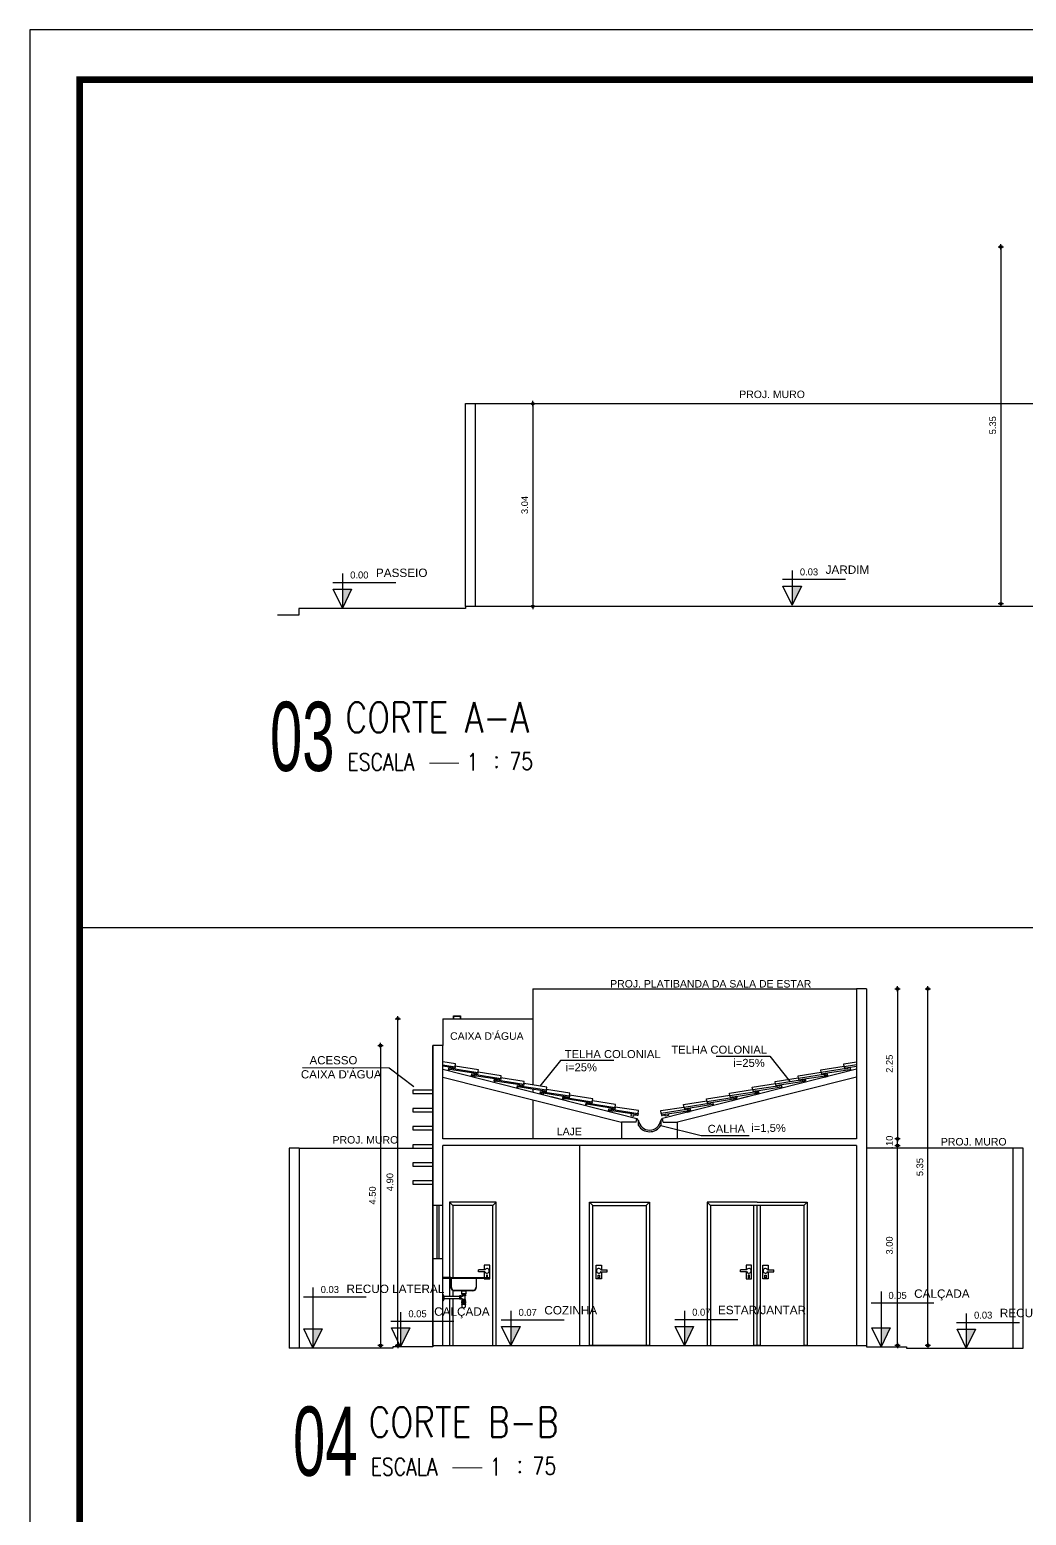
# Model space of a CAD drawing. Header units: millimetres. Extents: x 2426 to 2585, y 1215 to 1309.
# Drawn here: x 2428.02 to 2442.95, y 1237.17 to 1259.44 of the extents above; entities that cross this region are included whole.
import ezdxf
from ezdxf.enums import TextEntityAlignment as Align

# ---------------------------------------------------------------- set-up
doc = ezdxf.new("R2010")
doc.units = ezdxf.units.MM
doc.linetypes.add('HIDDEN', pattern=[0.375, 0.25, -0.125])
doc.linetypes.add('HIDDEN2', pattern=[0.1875, 0.125, -0.0625])
for name, color, linetype in [('A-PEN-B', 5, 'Continuous'), ('A-PEN-M', 6, 'Continuous'), ('BANHO_COZINHA', 7, 'Continuous'), ('GR_PENA_MEDIA', 7, 'Continuous'), ('parede', 2, 'Continuous'), ('PISO', 8, 'Continuous'), ('PORTA2', 7, 'Continuous'), ('PORTAS', 3, 'Continuous'), ('proj', 8, 'HIDDEN'), ('projeção 02', 7, 'HIDDEN2'), ('telhas', 6, 'Continuous'), ('texto pequeno', 3, 'Continuous'), ('TEXTO0', 7, 'Continuous'), ('TEXTO2', 3, 'Continuous'), ('TXT_0', 7, 'Continuous')]:
    doc.layers.add(name, color=color, linetype=linetype)
for name, color, linetype, lineweight in [('E-TXT-G', 3, 'Continuous', 30), ('E-TXT-W', 7, 'Continuous', 15), ('E-TXT-Y', 2, 'Continuous', 40)]:
    doc.layers.add(name, color=color, linetype=linetype, lineweight=lineweight)
doc.styles.add('CARIMBO_DADOS', font='arial.ttf', dxfattribs={"height": 0.1})
doc.styles.add('REG140', font='romans.shx', dxfattribs={"width": 0.8, "height": 0.35})
doc.styles.add('REG80', font='romans.shx', dxfattribs={"width": 0.8, "height": 0.1})
doc.styles.add('SANSSERIF', font='sas_____.pfb', dxfattribs={"height": 1})
doc.styles.add('SANSSERIF2', font='sanssb__.ttf', dxfattribs={"width": 0.8})
doc.dimstyles.new('COTAS_EXTERNAS', dxfattribs={"dimtxt": 0.1, "dimasz": 0.01, "dimexe": 0, "dimexo": 0, "dimgap": 0.07, "dimtad": 1, "dimzin": 5, "dimdsep": 46, "dimtxsty": 'CARIMBO_DADOS', "dimblk1": 'CIRCULOS', "dimblk2": 'CIRCULOS', "dimsah": 1, "dimcen": 0, "dimse1": 1, "dimse2": 1, "dimclrd": 8, "dimclre": 8, "dimclrt": 230, "dimadec": 0, "dimazin": 0, "dimtfac": 100, "dimtix": 1, "dimtmove": 2, "dimatfit": 3, "dimldrblk": 'CIRCULOS', "dimfxl": 0, "dimtolj": 1, "dimtzin": 5, "dimarcsym": 0})

# ---------------------------------------------------------------- blocks, each defined once
blk = doc.blocks.new('IND_DES')
at = {"layer": 'E-TXT-W'}
blk.add_line((0.0269, -0.2428), (0.1984, -0.2428), dxfattribs=at)
at = {"layer": 'E-TXT-G', "style": 'REG80', "width": 0.8}
for s, p in [('ESCALA', (-0.4463, -0.2864)), ('1', (0.2426, -0.2864)), (':', (0.3988, -0.2706))]:
    blk.add_text(s, height=0.1, dxfattribs=at).set_placement(p)
blk.add_attdef('ESCALA', (0.4897, -0.2812), '', height=0.1, dxfattribs=at)
at = {"layer": 'E-TXT-W', "style": 'SANSSERIF2', "width": 0.6}
blk.add_attdef('00', text='', height=0.4, dxfattribs=at).set_placement((-0.7083, -0.2881), align=Align.CENTER)
at = {"layer": 'E-TXT-Y', "style": 'REG140', "width": 0.8}
for tag, p in [('PROJETO', (-0.4563, 0.1829)), ('DESENHO', (-0.4582, -0.0658))]:
    blk.add_attdef(tag, p, '', height=0.175, dxfattribs=at)
blk = doc.blocks.new('CIRCULOS')
at = {"layer": 'A-PEN-M'}
for p, q in [((-4, 0), (4, 0)), ((0, 4), (0, -4))]:
    blk.add_line(p, q, dxfattribs=at)
for radius in [2, 1]:
    blk.add_circle((0, 0), radius, dxfattribs=at)
blk = doc.blocks.new('*D231')
at = {"layer": 'A-PEN-B', "color": 8, "lineweight": -2, "ltscale": 0.25, "transparency": 16777216}
blk.add_line((2441.021, 1239.721), (2441.021, 1242.701), dxfattribs=at)
at = {"layer": 'Defpoints', "color": 0, "ltscale": 0.25, "transparency": 16777216}
for p in [(2440.406, 1242.711), (2441.021, 1242.711), (2440.556, 1239.711)]:
    blk.add_point(p, dxfattribs=at)
at = {"layer": 'A-PEN-B', "color": 8, "lineweight": -2, "ltscale": 0.25, "transparency": 16777216, "xscale": 0.01, "yscale": 0.01, "zscale": 0.01}
for p, rotation in [((2441.021, 1242.711), 90), ((2441.021, 1239.711), 270)]:
    blk.add_blockref('CIRCULOS', p, dxfattribs=dict(at, rotation=rotation))
at = {"layer": 'A-PEN-B', "color": 230, "ltscale": 0.25, "transparency": 16777216, "insert": (2440.9, 1241.211), "char_height": 0.1, "attachment_point": 5, "rotation": 90, "style": 'CARIMBO_DADOS'}
blk.add_mtext('\\A1;3.00', dxfattribs=at)
blk = doc.blocks.new('*D232')
at = {"layer": 'A-PEN-B', "color": 8, "lineweight": -2, "ltscale": 0.25, "transparency": 16777216}
for p, q in [((2441.021, 1242.821), (2441.021, 1242.831)), ((2441.021, 1242.711), (2441.021, 1242.811)), ((2441.021, 1242.701), (2441.021, 1242.691))]:
    blk.add_line(p, q, dxfattribs=at)
at = {"layer": 'Defpoints', "color": 0, "ltscale": 0.25, "transparency": 16777216}
for p in [(2440.406, 1242.811), (2441.021, 1242.811), (2440.406, 1242.711)]:
    blk.add_point(p, dxfattribs=at)
at = {"layer": 'A-PEN-B', "color": 8, "lineweight": -2, "ltscale": 0.25, "transparency": 16777216, "xscale": 0.01, "yscale": 0.01, "zscale": 0.01}
for p, rotation in [((2441.021, 1242.811), 270), ((2441.021, 1242.711), 90)]:
    blk.add_blockref('CIRCULOS', p, dxfattribs=dict(at, rotation=rotation))
at = {"layer": 'A-PEN-B', "color": 230, "ltscale": 0.25, "transparency": 16777216, "insert": (2440.9, 1242.761), "char_height": 0.1, "attachment_point": 5, "rotation": 90, "style": 'CARIMBO_DADOS'}
blk.add_mtext('\\A1;.10', dxfattribs=at)
blk = doc.blocks.new('*D265')
at = {"layer": 'A-PEN-B', "color": 8, "lineweight": -2, "ltscale": 0.25, "transparency": 16777216}
blk.add_line((2435.555, 1253.824), (2435.555, 1250.804), dxfattribs=at)
at = {"layer": 'Defpoints', "color": 0, "ltscale": 0.25, "transparency": 16777216}
for p in [(2434.697, 1253.834), (2434.697, 1250.794), (2435.555, 1250.794)]:
    blk.add_point(p, dxfattribs=at)
at = {"layer": 'A-PEN-B', "color": 8, "lineweight": -2, "ltscale": 0.25, "transparency": 16777216, "xscale": 0.01, "yscale": 0.01, "zscale": 0.01}
for p, rotation in [((2435.555, 1253.834), 90), ((2435.555, 1250.794), 270)]:
    blk.add_blockref('CIRCULOS', p, dxfattribs=dict(at, rotation=rotation))
at = {"layer": 'A-PEN-B', "color": 230, "ltscale": 0.25, "transparency": 16777216, "insert": (2435.434, 1252.314), "char_height": 0.1, "attachment_point": 5, "rotation": 90, "style": 'CARIMBO_DADOS'}
blk.add_mtext('\\A1;3.04', dxfattribs=at)
blk = doc.blocks.new('*D177')
at = {"layer": 'A-PEN-B', "color": 8, "lineweight": -2, "ltscale": 0.25, "transparency": 16777216}
blk.add_line((2442.569, 1256.174), (2442.569, 1250.844), dxfattribs=at)
at = {"layer": 'Defpoints', "color": 0, "ltscale": 0.25, "transparency": 16777216}
for p in [(2447.417, 1256.184), (2442.569, 1250.834), (2444.047, 1250.834)]:
    blk.add_point(p, dxfattribs=at)
at = {"layer": 'A-PEN-B', "color": 8, "lineweight": -2, "ltscale": 0.25, "transparency": 16777216, "xscale": 0.01, "yscale": 0.01, "zscale": 0.01}
for p, rotation in [((2442.569, 1256.184), 90), ((2442.569, 1250.834), 270)]:
    blk.add_blockref('CIRCULOS', p, dxfattribs=dict(at, rotation=rotation))
at = {"layer": 'A-PEN-B', "color": 230, "ltscale": 0.25, "transparency": 16777216, "insert": (2442.448, 1253.509), "char_height": 0.1, "attachment_point": 5, "rotation": 90, "style": 'CARIMBO_DADOS'}
blk.add_mtext('\\A1;5.35', dxfattribs=at)
blk = doc.blocks.new('*D178')
at = {"layer": 'A-PEN-B', "color": 8, "lineweight": -2, "ltscale": 0.25, "transparency": 16777216}
blk.add_line((2443.337, 1242.661), (2443.337, 1239.681), dxfattribs=at)
at = {"layer": 'Defpoints', "color": 0, "ltscale": 0.25, "transparency": 16777216}
for p in [(2442.906, 1242.671), (2442.906, 1239.671), (2443.337, 1239.671)]:
    blk.add_point(p, dxfattribs=at)
at = {"layer": 'A-PEN-B', "color": 8, "lineweight": -2, "ltscale": 0.25, "transparency": 16777216, "xscale": 0.01, "yscale": 0.01, "zscale": 0.01}
for p, rotation in [((2443.337, 1242.671), 90), ((2443.337, 1239.671), 270)]:
    blk.add_blockref('CIRCULOS', p, dxfattribs=dict(at, rotation=rotation))
at = {"layer": 'A-PEN-B', "color": 230, "ltscale": 0.25, "transparency": 16777216, "insert": (2443.216, 1241.171), "char_height": 0.1, "attachment_point": 5, "rotation": 90, "style": 'CARIMBO_DADOS'}
blk.add_mtext('\\A1;3.00', dxfattribs=at)
blk = doc.blocks.new('*D267')
at = {"layer": 'A-PEN-B', "color": 8, "lineweight": -2, "ltscale": 0.25, "transparency": 16777216}
blk.add_line((2441.021, 1245.05), (2441.021, 1242.821), dxfattribs=at)
at = {"layer": 'Defpoints', "color": 0, "ltscale": 0.25, "transparency": 16777216}
for p in [(2440.556, 1245.06), (2440.406, 1242.811), (2441.021, 1242.811)]:
    blk.add_point(p, dxfattribs=at)
at = {"layer": 'A-PEN-B', "color": 8, "lineweight": -2, "ltscale": 0.25, "transparency": 16777216, "xscale": 0.01, "yscale": 0.01, "zscale": 0.01}
for p, rotation in [((2441.021, 1245.06), 90), ((2441.021, 1242.811), 270)]:
    blk.add_blockref('CIRCULOS', p, dxfattribs=dict(at, rotation=rotation))
at = {"layer": 'A-PEN-B', "color": 230, "ltscale": 0.25, "transparency": 16777216, "insert": (2440.9, 1243.936), "char_height": 0.1, "attachment_point": 5, "rotation": 90, "style": 'CARIMBO_DADOS'}
blk.add_mtext('\\A1;2.25', dxfattribs=at)
blk = doc.blocks.new('Adc_nivelelev')
blk.add_hatch(color=256).paths.add_polyline_path([(0, 0), (0.131, 0.271), (0, 0.271)])
for p, q in [((0, 0.495), (0, 0)), ((-0.138, 0.368), (0.76, 0.368))]:
    blk.add_line(p, q)
blk.add_lwpolyline([(-0.131, 0.271), (0.131, 0.271), (0, 0)], close=True)
at = {"flags": 8}
blk.add_attdef('NIVEL', (0.111, 0.424), '', height=0.1, dxfattribs=at)
blk = doc.blocks.new('*D268')
at = {"layer": 'A-PEN-B', "color": 8, "lineweight": -2, "ltscale": 0.25, "transparency": 16777216}
blk.add_line((2441.477, 1239.721), (2441.477, 1245.05), dxfattribs=at)
at = {"layer": 'Defpoints', "color": 0, "ltscale": 0.25, "transparency": 16777216}
for p in [(2440.556, 1245.06), (2441.477, 1245.06), (2440.556, 1239.711)]:
    blk.add_point(p, dxfattribs=at)
at = {"layer": 'A-PEN-B', "color": 8, "lineweight": -2, "ltscale": 0.25, "transparency": 16777216, "xscale": 0.01, "yscale": 0.01, "zscale": 0.01}
for p, rotation in [((2441.477, 1245.06), 90), ((2441.477, 1239.711), 270)]:
    blk.add_blockref('CIRCULOS', p, dxfattribs=dict(at, rotation=rotation))
at = {"layer": 'A-PEN-B', "color": 230, "ltscale": 0.25, "transparency": 16777216, "insert": (2441.356, 1242.386), "char_height": 0.1, "attachment_point": 5, "rotation": 90, "style": 'CARIMBO_DADOS'}
blk.add_mtext('\\A1;5.35', dxfattribs=at)
blk = doc.blocks.new('*D269')
at = {"layer": 'A-PEN-B', "color": 8, "lineweight": -2, "ltscale": 0.25, "transparency": 16777216}
blk.add_line((2433.535, 1239.721), (2433.535, 1244.601), dxfattribs=at)
at = {"layer": 'Defpoints', "color": 0, "ltscale": 0.25, "transparency": 16777216}
for p in [(2433.535, 1244.611), (2434.206, 1244.611), (2434.206, 1239.711)]:
    blk.add_point(p, dxfattribs=at)
at = {"layer": 'A-PEN-B', "color": 8, "lineweight": -2, "ltscale": 0.25, "transparency": 16777216, "xscale": 0.01, "yscale": 0.01, "zscale": 0.01}
for p, rotation in [((2433.535, 1244.611), 90), ((2433.535, 1239.711), 270)]:
    blk.add_blockref('CIRCULOS', p, dxfattribs=dict(at, rotation=rotation))
at = {"layer": 'A-PEN-B', "color": 230, "ltscale": 0.25, "transparency": 16777216, "insert": (2433.414, 1242.161), "char_height": 0.1, "attachment_point": 5, "rotation": 90, "style": 'CARIMBO_DADOS'}
blk.add_mtext('\\A1;4.90', dxfattribs=at)
blk = doc.blocks.new('*D270')
at = {"layer": 'A-PEN-B', "color": 8, "lineweight": -2, "ltscale": 0.25, "transparency": 16777216}
blk.add_line((2433.274, 1244.2), (2433.274, 1239.721), dxfattribs=at)
at = {"layer": 'Defpoints', "color": 0, "ltscale": 0.25, "transparency": 16777216}
for p in [(2434.056, 1244.21), (2433.274, 1239.711), (2434.056, 1239.711)]:
    blk.add_point(p, dxfattribs=at)
at = {"layer": 'A-PEN-B', "color": 8, "lineweight": -2, "ltscale": 0.25, "transparency": 16777216, "xscale": 0.01, "yscale": 0.01, "zscale": 0.01}
for p, rotation in [((2433.274, 1244.21), 90), ((2433.274, 1239.711), 270)]:
    blk.add_blockref('CIRCULOS', p, dxfattribs=dict(at, rotation=rotation))
at = {"layer": 'A-PEN-B', "color": 230, "ltscale": 0.25, "transparency": 16777216, "insert": (2433.153, 1241.961), "char_height": 0.1, "attachment_point": 5, "rotation": 90, "style": 'CARIMBO_DADOS'}
blk.add_mtext('\\A1;4.50', dxfattribs=at)

msp = doc.modelspace()

# ---------------------------------------------------------------- hatches: boundary and pattern name
for points in [[(2432.261, 1239.677), (2432.398, 1239.962), (2432.261, 1239.962)], [(2440.774, 1239.693), (2440.912, 1239.978), (2440.774, 1239.978)]]:
    msp.add_hatch(color=256).paths.add_polyline_path(points)

# ---------------------------------------------------------------- linework, layer by layer
at = {"color": 5}
for p, q in [((2434.547, 1250.794), (2434.547, 1253.834)), ((2434.697, 1250.794), (2434.697, 1253.834))]:
    msp.add_line(p, q, dxfattribs=at)
for p, q in [((2432.261, 1240.58), (2432.261, 1239.677)), ((2440.774, 1240.523), (2440.774, 1239.693)), ((2432.117, 1240.44), (2433.059, 1240.44)), ((2440.624, 1240.352), (2441.567, 1240.352))]:
    msp.add_line(p, q)
for points in [[(2432.124, 1239.962), (2432.398, 1239.962), (2432.261, 1239.677)], [(2440.637, 1239.978), (2440.912, 1239.978), (2440.774, 1239.693)]]:
    msp.add_lwpolyline(points, close=True)
at = {"layer": 'A-PEN-B', "color": 5, "ltscale": 0.25}
msp.add_line((2434.547, 1253.834), (2434.697, 1253.834), dxfattribs=at)
at = {"layer": 'A-PEN-B', "color": 250, "ltscale": 0.25}
msp.add_line((2434.697, 1253.834), (2444.047, 1253.834), dxfattribs=at)
at = {"layer": 'A-PEN-B', "color": 255, "ltscale": 0.25}
for p, q in [((2434.547, 1250.764), (2432.047, 1250.764)), ((2432.047, 1250.764), (2432.047, 1250.664)), ((2432.047, 1250.664), (2431.727, 1250.664)), ((2428.735, 1245.979), (2468.292, 1245.979))]:
    msp.add_line(p, q, dxfattribs=at)
at = {"layer": 'A-PEN-B', "color": 7, "ltscale": 0.25}
for p, q in [((2434.547, 1250.764), (2432.94, 1250.764)), ((2443.448, 1250.794), (2434.547, 1250.794)), ((2434.547, 1250.794), (2434.547, 1250.764)), ((2434.059, 1243.538), (2433.759, 1243.538)), ((2433.759, 1243.538), (2433.759, 1243.488)), ((2433.759, 1243.488), (2434.058, 1243.488)), ((2434.059, 1243.266), (2433.759, 1243.266)), ((2433.759, 1243.266), (2433.759, 1243.216)), ((2434.059, 1243.266), (2433.759, 1243.266)), ((2433.759, 1243.266), (2433.759, 1243.216)), ((2433.759, 1243.216), (2434.058, 1243.216)), ((2433.759, 1243.216), (2434.058, 1243.216)), ((2434.059, 1242.994), (2433.759, 1242.994)), ((2433.759, 1242.994), (2433.759, 1242.944)), ((2434.059, 1242.994), (2433.759, 1242.994)), ((2433.759, 1242.994), (2433.759, 1242.944)), ((2437.472, 1243.011), (2438.076, 1242.862)), ((2433.759, 1242.944), (2434.058, 1242.944)), ((2433.759, 1242.944), (2434.058, 1242.944)), ((2434.059, 1242.722), (2433.759, 1242.722)), ((2433.759, 1242.722), (2433.759, 1242.672)), ((2434.059, 1242.722), (2433.759, 1242.722)), ((2433.759, 1242.722), (2433.759, 1242.672)), ((2438.076, 1242.862), (2438.799, 1242.862)), ((2433.759, 1242.672), (2434.058, 1242.672)), ((2433.759, 1242.672), (2434.058, 1242.672)), ((2434.059, 1242.451), (2433.759, 1242.451)), ((2433.759, 1242.451), (2433.759, 1242.401)), ((2434.059, 1242.451), (2433.759, 1242.451)), ((2433.759, 1242.451), (2433.759, 1242.401)), ((2433.759, 1242.401), (2434.058, 1242.401)), ((2433.759, 1242.401), (2434.058, 1242.401)), ((2434.059, 1242.179), (2433.759, 1242.179)), ((2433.759, 1242.179), (2433.759, 1242.129)), ((2433.759, 1242.129), (2434.058, 1242.129))]:
    msp.add_line(p, q, dxfattribs=at)
at = {"layer": 'A-PEN-B', "color": 253, "ltscale": 0.25}
for p, q in [((2435.556, 1245.061), (2435.556, 1243.618)), ((2435.556, 1245.061), (2440.406, 1245.061)), ((2435.556, 1245.06), (2440.406, 1245.06)), ((2435.556, 1243.555), (2435.556, 1243.512)), ((2435.556, 1243.397), (2435.556, 1242.811))]:
    msp.add_line(p, q, dxfattribs=at)
at = {"layer": 'A-PEN-B', "color": 6, "ltscale": 0.25}
for p, q in [((2440.406, 1245.061), (2440.406, 1245.06)), ((2440.406, 1245.061), (2440.406, 1244.51)), ((2440.556, 1245.06), (2440.406, 1245.06)), ((2440.556, 1245.06), (2440.556, 1239.711)), ((2440.406, 1244.511), (2440.406, 1242.811)), ((2440.406, 1244.511), (2440.406, 1242.811)), ((2434.056, 1244.21), (2434.056, 1239.711)), ((2434.206, 1244.21), (2434.056, 1244.21)), ((2434.056, 1239.711), (2434.056, 1244.21)), ((2434.206, 1242.811), (2434.206, 1244.21)), ((2434.206, 1239.711), (2434.206, 1242.711)), ((2436.256, 1242.711), (2436.256, 1239.711)), ((2440.406, 1242.711), (2440.406, 1239.711)), ((2434.206, 1241.811), (2434.056, 1241.811)), ((2434.116, 1241.811), (2434.116, 1241.011)), ((2434.146, 1241.811), (2434.146, 1241.011)), ((2434.206, 1241.011), (2434.056, 1241.011)), ((2434.206, 1239.711), (2434.206, 1241.011)), ((2433.456, 1239.671), (2431.906, 1239.671)), ((2434.056, 1239.691), (2433.456, 1239.691)), ((2433.456, 1239.691), (2433.456, 1239.671)), ((2434.056, 1239.711), (2440.556, 1239.711)), ((2434.056, 1239.711), (2434.056, 1239.691)), ((2434.056, 1239.711), (2434.056, 1239.691)), ((2440.556, 1239.711), (2440.556, 1239.691)), ((2440.556, 1239.711), (2440.556, 1239.691)), ((2440.556, 1239.691), (2441.156, 1239.691)), ((2441.156, 1239.691), (2441.156, 1239.671)), ((2441.156, 1239.671), (2442.906, 1239.671)), ((2441.156, 1239.671), (2442.906, 1239.671))]:
    msp.add_line(p, q, dxfattribs=at)
at = {"layer": 'A-PEN-B', "color": 8, "ltscale": 0.25}
for p, q in [((2434.206, 1244.611), (2434.206, 1244.21)), ((2434.206, 1244.611), (2434.206, 1244.21)), ((2434.206, 1244.611), (2435.556, 1244.611)), ((2434.367, 1244.612), (2434.367, 1244.656)), ((2434.367, 1244.656), (2434.472, 1244.656)), ((2434.372, 1244.612), (2434.372, 1244.651)), ((2434.372, 1244.651), (2434.467, 1244.651)), ((2434.467, 1244.651), (2434.467, 1244.611)), ((2434.472, 1244.656), (2434.472, 1244.611)), ((2432.056, 1242.671), (2434.056, 1242.671)), ((2442.756, 1242.671), (2440.556, 1242.671))]:
    msp.add_line(p, q, dxfattribs=at)
at = {"layer": 'A-PEN-B', "color": 0, "ltscale": 0.25}
for p, q in [((2435.97, 1243.985), (2435.663, 1243.598)), ((2439.105, 1244.051), (2439.411, 1243.664)), ((2434.206, 1240.733), (2434.899, 1240.733)), ((2434.899, 1240.733), (2434.899, 1240.737)), ((2434.899, 1240.737), (2434.905, 1240.737)), ((2434.905, 1240.737), (2434.905, 1240.716)), ((2434.899, 1240.717), (2434.206, 1240.717)), ((2434.899, 1240.716), (2434.899, 1240.717)), ((2434.905, 1240.716), (2434.899, 1240.716))]:
    msp.add_line(p, q, dxfattribs=at)
at = {"layer": 'A-PEN-B'}
for p, q in [((2431.906, 1242.671), (2431.906, 1239.671)), ((2432.056, 1242.671), (2432.056, 1239.671)), ((2442.756, 1239.671), (2442.756, 1242.671)), ((2442.906, 1239.671), (2442.906, 1242.671))]:
    msp.add_line(p, q, dxfattribs=at)
at = {"layer": 'A-PEN-B', "ltscale": 0.25}
for p, q in [((2432.056, 1242.671), (2431.906, 1242.671)), ((2442.906, 1242.671), (2442.756, 1242.671))]:
    msp.add_line(p, q, dxfattribs=at)
at = {"layer": 'BANHO_COZINHA'}
for p, q in [((2434.329, 1240.733), (2434.206, 1240.733)), ((2434.329, 1240.733), (2434.709, 1240.733)), ((2434.709, 1240.733), (2434.709, 1240.583)), ((2434.659, 1240.538), (2434.379, 1240.538)), ((2434.659, 1240.533), (2434.379, 1240.533)), ((2434.552, 1240.528), (2434.487, 1240.528)), ((2434.209, 1240.48), (2434.209, 1240.378)), ((2434.225, 1240.448), (2434.209, 1240.48)), ((2434.225, 1240.413), (2434.209, 1240.378)), ((2434.459, 1240.448), (2434.225, 1240.448)), ((2434.225, 1240.413), (2434.225, 1240.448)), ((2434.459, 1240.413), (2434.225, 1240.413)), ((2434.477, 1240.455), (2434.459, 1240.455)), ((2434.477, 1240.406), (2434.459, 1240.406)), ((2434.502, 1240.448), (2434.477, 1240.448)), ((2434.502, 1240.413), (2434.477, 1240.413)), ((2434.552, 1240.488), (2434.487, 1240.488)), ((2434.549, 1240.382), (2434.489, 1240.382)), ((2434.549, 1240.371), (2434.489, 1240.371)), ((2434.549, 1240.361), (2434.489, 1240.361)), ((2434.549, 1240.35), (2434.489, 1240.35)), ((2434.549, 1240.338), (2434.489, 1240.338)), ((2434.549, 1240.327), (2434.489, 1240.327)), ((2434.546, 1240.478), (2434.492, 1240.478)), ((2434.546, 1240.458), (2434.492, 1240.458)), ((2434.544, 1240.403), (2434.494, 1240.403))]:
    msp.add_line(p, q, dxfattribs=at)
for points in [[(2434.329, 1240.583), (2434.329, 1240.717)], [(2434.335, 1240.583), (2434.335, 1240.717)], [(2434.487, 1240.533), (2434.487, 1240.488)], [(2434.552, 1240.533), (2434.552, 1240.488)], [(2434.459, 1240.455), (2434.459, 1240.406)], [(2434.459, 1240.455), (2434.459, 1240.406)], [(2434.477, 1240.455), (2434.477, 1240.406)], [(2434.489, 1240.382), (2434.489, 1240.371)], [(2434.489, 1240.361), (2434.489, 1240.35)], [(2434.489, 1240.338), (2434.489, 1240.327)], [(2434.492, 1240.478), (2434.492, 1240.458)], [(2434.494, 1240.488), (2434.494, 1240.478)], [(2434.494, 1240.403), (2434.494, 1240.382)], [(2434.494, 1240.371), (2434.494, 1240.361)], [(2434.494, 1240.35), (2434.494, 1240.338)], [(2434.494, 1240.327), (2434.494, 1240.288)], [(2434.502, 1240.458), (2434.502, 1240.448)], [(2434.502, 1240.413), (2434.502, 1240.403)], [(2434.537, 1240.458), (2434.537, 1240.403)], [(2434.544, 1240.488), (2434.544, 1240.478)], [(2434.544, 1240.403), (2434.544, 1240.382)], [(2434.544, 1240.371), (2434.544, 1240.361)], [(2434.544, 1240.35), (2434.544, 1240.338)], [(2434.544, 1240.327), (2434.544, 1240.288)], [(2434.546, 1240.478), (2434.546, 1240.458)], [(2434.549, 1240.382), (2434.549, 1240.371)], [(2434.549, 1240.361), (2434.549, 1240.35)], [(2434.549, 1240.338), (2434.549, 1240.327)]]:
    msp.add_lwpolyline(points, dxfattribs=at)
for centre, radius, start, end in [((2434.379, 1240.583), 0.05, 180, 270), ((2434.379, 1240.583), 0.0442, 180, 270), ((2434.659, 1240.583), 0.05, 270, 0), ((2434.659, 1240.583), 0.0442, 270, 0), ((2434.519, 1240.314), 0.0363, 226.3972, 313.6028)]:
    msp.add_arc(centre, radius, start, end, dxfattribs=at)
at = {"layer": 'GR_PENA_MEDIA'}
for points in [[(2434.391, 1243.891), (2434.398, 1243.933), (2434.206, 1243.963)], [(2434.734, 1243.806), (2434.74, 1243.847), (2434.393, 1243.902)], [(2439.879, 1243.806), (2439.872, 1243.847), (2440.22, 1243.902)], [(2440.221, 1243.891), (2440.215, 1243.933), (2440.406, 1243.963)], [(2435.076, 1243.715), (2435.083, 1243.756), (2434.735, 1243.811)], [(2435.419, 1243.629), (2435.426, 1243.671), (2435.078, 1243.725)], [(2435.762, 1243.544), (2435.768, 1243.585), (2435.421, 1243.64)], [(2438.851, 1243.544), (2438.844, 1243.585), (2439.192, 1243.64)], [(2439.193, 1243.629), (2439.187, 1243.671), (2439.534, 1243.725)], [(2439.536, 1243.715), (2439.53, 1243.756), (2439.877, 1243.811)], [(2436.104, 1243.453), (2436.111, 1243.495), (2435.763, 1243.549)], [(2436.447, 1243.367), (2436.453, 1243.409), (2436.106, 1243.463)], [(2438.166, 1243.367), (2438.159, 1243.409), (2438.507, 1243.463)], [(2438.508, 1243.453), (2438.502, 1243.495), (2438.849, 1243.549)], [(2436.79, 1243.282), (2436.796, 1243.323), (2436.449, 1243.378)], [(2437.132, 1243.191), (2437.139, 1243.233), (2436.791, 1243.287)], [(2437.48, 1243.191), (2437.474, 1243.233), (2437.821, 1243.287)], [(2437.823, 1243.282), (2437.816, 1243.323), (2438.164, 1243.378)]]:
    msp.add_lwpolyline(points, dxfattribs=at)
for points in [[(2434.686, 1243.735), (2434.645, 1243.745), (2434.648, 1243.766), (2434.689, 1243.759)], [(2434.686, 1243.735), (2434.645, 1243.745), (2434.648, 1243.766), (2434.689, 1243.759)], [(2435.016, 1243.703), (2434.975, 1243.71), (2434.97, 1243.681), (2435.012, 1243.674)], [(2439.596, 1243.703), (2439.638, 1243.71), (2439.642, 1243.681), (2439.601, 1243.674)], [(2439.927, 1243.735), (2439.968, 1243.745), (2439.965, 1243.766), (2439.923, 1243.759)], [(2439.927, 1243.735), (2439.968, 1243.745), (2439.965, 1243.766), (2439.923, 1243.759)], [(2435.713, 1243.473), (2435.673, 1243.483), (2435.676, 1243.504), (2435.717, 1243.498)], [(2435.713, 1243.473), (2435.673, 1243.483), (2435.676, 1243.504), (2435.717, 1243.498)], [(2436.044, 1243.441), (2436.003, 1243.448), (2435.998, 1243.42), (2436.039, 1243.412)], [(2438.569, 1243.441), (2438.61, 1243.448), (2438.614, 1243.42), (2438.573, 1243.412)], [(2438.899, 1243.473), (2438.94, 1243.483), (2438.937, 1243.504), (2438.895, 1243.498)], [(2438.899, 1243.473), (2438.94, 1243.483), (2438.937, 1243.504), (2438.895, 1243.498)], [(2436.741, 1243.211), (2436.7, 1243.221), (2436.704, 1243.242), (2436.745, 1243.236)], [(2436.741, 1243.211), (2436.7, 1243.221), (2436.704, 1243.242), (2436.745, 1243.236)], [(2437.072, 1243.179), (2437.03, 1243.186), (2437.026, 1243.158), (2437.067, 1243.15)], [(2437.541, 1243.179), (2437.582, 1243.186), (2437.587, 1243.158), (2437.545, 1243.15)], [(2437.871, 1243.211), (2437.912, 1243.221), (2437.909, 1243.242), (2437.867, 1243.236)], [(2437.871, 1243.211), (2437.912, 1243.221), (2437.909, 1243.242), (2437.867, 1243.236)]]:
    msp.add_lwpolyline(points, close=True, dxfattribs=at)
at = {"layer": 'parede', "color": 2}
for p, q in [((2440.406, 1242.811), (2434.206, 1242.811)), ((2440.406, 1242.811), (2434.206, 1242.811)), ((2440.406, 1242.711), (2434.206, 1242.711))]:
    msp.add_line(p, q, dxfattribs=at)
at = {"layer": 'PISO'}
for p, q in [((2434.206, 1243.857), (2437.115, 1243.113)), ((2440.406, 1243.857), (2437.497, 1243.113)), ((2434.206, 1243.737), (2436.886, 1243.062)), ((2440.406, 1243.737), (2437.726, 1243.062)), ((2435.828, 1243.444), (2436.088, 1243.375)), ((2438.784, 1243.444), (2438.525, 1243.375)), ((2437.103, 1243.062), (2436.886, 1243.062)), ((2436.886, 1243.062), (2436.886, 1242.811)), ((2437.103, 1243.062), (2437.115, 1243.113)), ((2437.139, 1243.087), (2437.115, 1243.113)), ((2437.139, 1243.012), (2437.139, 1243.087)), ((2437.472, 1243.082), (2437.472, 1243.011)), ((2437.473, 1243.087), (2437.497, 1243.113)), ((2437.51, 1243.062), (2437.497, 1243.113)), ((2437.51, 1243.062), (2437.726, 1243.062)), ((2437.726, 1242.811), (2437.726, 1243.062)), ((2437.306, 1242.941), (2437.306, 1242.941)), ((2437.306, 1242.941), (2437.306, 1242.941))]:
    msp.add_line(p, q, dxfattribs=at)
for radius, start, end in [(0.169, 187.932, 352.068), (0.194, 210.3802, 329.1818)]:
    msp.add_arc((2437.306, 1243.11), radius, start, end, dxfattribs=at)
at = {"layer": 'PORTA2', "color": 253}
for p, q in [((2438.917, 1239.711), (2438.917, 1241.811)), ((2436.576, 1240.846), (2436.671, 1240.846)), ((2436.578, 1240.818), (2436.671, 1240.818)), ((2436.671, 1240.818), (2436.671, 1240.846)), ((2438.666, 1240.818), (2438.666, 1240.846)), ((2438.762, 1240.846), (2438.666, 1240.846)), ((2438.76, 1240.818), (2438.666, 1240.818)), ((2438.834, 1240.915), (2438.752, 1240.915)), ((2438.752, 1240.915), (2438.752, 1240.846)), ((2438.752, 1240.818), (2438.752, 1240.711)), ((2438.803, 1240.767), (2438.785, 1240.767)), ((2438.785, 1240.767), (2438.785, 1240.725)), ((2438.785, 1240.725), (2438.803, 1240.725)), ((2438.803, 1240.725), (2438.803, 1240.767)), ((2438.834, 1240.711), (2438.834, 1240.915)), ((2439, 1240.711), (2439, 1240.915)), ((2439, 1240.915), (2439.082, 1240.915)), ((2439.032, 1240.725), (2439.032, 1240.767)), ((2439.032, 1240.767), (2439.05, 1240.767)), ((2439.05, 1240.725), (2439.032, 1240.725)), ((2439.05, 1240.767), (2439.05, 1240.725)), ((2439.073, 1240.846), (2439.168, 1240.846)), ((2439.075, 1240.818), (2439.168, 1240.818)), ((2439.082, 1240.915), (2439.082, 1240.846)), ((2439.082, 1240.818), (2439.082, 1240.711)), ((2439.168, 1240.818), (2439.168, 1240.846)), ((2438.752, 1240.711), (2438.834, 1240.711)), ((2439.082, 1240.711), (2439, 1240.711))]:
    msp.add_line(p, q, dxfattribs=at)
at = {"layer": 'PORTA2'}
for p, q in [((2434.837, 1240.846), (2434.741, 1240.846)), ((2434.741, 1240.818), (2434.741, 1240.846)), ((2434.835, 1240.818), (2434.741, 1240.818)), ((2434.356, 1239.711), (2434.956, 1239.711)), ((2437.256, 1239.711), (2436.456, 1239.711)), ((2438.217, 1239.711), (2438.867, 1239.711)), ((2438.967, 1239.711), (2438.867, 1239.711)), ((2438.967, 1239.711), (2439.617, 1239.711))]:
    msp.add_line(p, q, dxfattribs=at)
for points in [[(2434.828, 1240.717), (2434.828, 1240.711), (2434.909, 1240.711), (2434.909, 1240.915), (2434.828, 1240.915), (2434.828, 1240.846)], [(2434.828, 1240.818), (2434.828, 1240.733)], [(2434.878, 1240.733), (2434.878, 1240.767), (2434.86, 1240.767), (2434.86, 1240.733)]]:
    msp.add_lwpolyline(points, dxfattribs=at)
at = {"layer": 'PORTA2', "color": 253}
msp.add_lwpolyline([(2436.585, 1240.818), (2436.585, 1240.711), (2436.503, 1240.711), (2436.503, 1240.915), (2436.585, 1240.915), (2436.585, 1240.846)], dxfattribs=at)
msp.add_lwpolyline([(2436.553, 1240.725), (2436.535, 1240.725), (2436.535, 1240.767), (2436.553, 1240.767)], close=True, dxfattribs=at)
at = {"layer": 'PORTA2'}
msp.add_arc((2434.868, 1240.83), 0.0351, 199.161, 152.4759, dxfattribs=at)
at = {"layer": 'PORTA2', "color": 253}
for centre, start, end in [((2436.545, 1240.83), 27.5241, 340.839), ((2438.793, 1240.83), 199.161, 152.4759), ((2439.042, 1240.83), 27.5241, 340.839)]:
    msp.add_arc(centre, 0.0351, start, end, dxfattribs=at)
at = {"layer": 'PORTAS'}
for p, q in [((2435.006, 1241.861), (2434.306, 1241.861)), ((2434.306, 1241.861), (2434.306, 1240.733)), ((2434.356, 1241.811), (2434.306, 1241.861)), ((2434.956, 1241.811), (2435.006, 1241.861)), ((2435.006, 1239.711), (2435.006, 1241.861)), ((2434.956, 1241.811), (2434.356, 1241.811)), ((2434.356, 1241.811), (2434.356, 1240.733)), ((2434.956, 1239.711), (2434.956, 1241.811)), ((2434.306, 1240.717), (2434.306, 1240.448)), ((2434.356, 1240.545), (2434.356, 1240.448)), ((2434.306, 1240.413), (2434.306, 1239.711)), ((2434.356, 1240.413), (2434.356, 1239.711)), ((2434.306, 1239.711), (2434.356, 1239.711)), ((2434.956, 1239.711), (2435.006, 1239.711)), ((2436.456, 1239.711), (2436.406, 1239.711)), ((2437.306, 1239.711), (2437.256, 1239.711)), ((2438.167, 1239.711), (2438.217, 1239.711)), ((2439.667, 1239.711), (2439.617, 1239.711))]:
    msp.add_line(p, q, dxfattribs=at)
at = {"layer": 'PORTAS', "color": 253}
for p, q in [((2436.406, 1239.711), (2436.406, 1241.861)), ((2436.406, 1241.861), (2437.306, 1241.861)), ((2436.456, 1241.811), (2436.406, 1241.861)), ((2437.256, 1241.811), (2437.306, 1241.861)), ((2437.306, 1241.861), (2437.306, 1239.711)), ((2438.167, 1241.861), (2438.167, 1239.711)), ((2438.217, 1241.811), (2438.167, 1241.861)), ((2438.917, 1241.861), (2438.167, 1241.861)), ((2438.917, 1241.861), (2439.667, 1241.861)), ((2439.617, 1241.811), (2439.667, 1241.861)), ((2439.667, 1241.861), (2439.667, 1239.711)), ((2436.456, 1239.711), (2436.456, 1241.811)), ((2436.456, 1241.811), (2437.256, 1241.811)), ((2437.256, 1241.811), (2437.256, 1239.711)), ((2438.217, 1241.811), (2438.217, 1239.711)), ((2439.617, 1241.811), (2438.217, 1241.811)), ((2438.867, 1239.711), (2438.867, 1241.811)), ((2438.967, 1239.711), (2438.967, 1241.811)), ((2439.617, 1241.811), (2439.617, 1239.711))]:
    msp.add_line(p, q, dxfattribs=at)
at = {"layer": 'proj', "linetype": 'ByBlock'}
for p, q in [((2433.404, 1243.869), (2432.104, 1243.873)), ((2433.771, 1243.59), (2433.404, 1243.869))]:
    msp.add_line(p, q, dxfattribs=at)
at = {"layer": 'projeção 02', "linetype": 'ByBlock'}
for p, q in [((2436.772, 1243.985), (2435.97, 1243.985)), ((2438.302, 1244.051), (2439.105, 1244.051))]:
    msp.add_line(p, q, dxfattribs=at)
at = {"layer": 'telhas', "flags": 128}
for points in [[(2434.206, 1243.92), (2434.391, 1243.891), (2434.386, 1243.86), (2434.376, 1243.862), (2434.377, 1243.867, 0.414214), (2434.372, 1243.873), (2434.372, 1243.873, 0.414214), (2434.366, 1243.869), (2434.366, 1243.863), (2434.355, 1243.865), (2434.356, 1243.87, 0.414214), (2434.352, 1243.876), (2434.352, 1243.876, 0.414214), (2434.346, 1243.872), (2434.345, 1243.867), (2434.335, 1243.868), (2434.335, 1243.874, 0.414214), (2434.331, 1243.88), (2434.206, 1243.899)], [(2440.406, 1243.92), (2440.221, 1243.891), (2440.226, 1243.86), (2440.237, 1243.862), (2440.236, 1243.867, -0.414214), (2440.24, 1243.873), (2440.24, 1243.873, -0.414214), (2440.246, 1243.869), (2440.247, 1243.863), (2440.257, 1243.865), (2440.256, 1243.87, -0.414214), (2440.261, 1243.876), (2440.261, 1243.876, -0.414214), (2440.267, 1243.872), (2440.268, 1243.867), (2440.278, 1243.868), (2440.277, 1243.874, -0.414214), (2440.282, 1243.88), (2440.406, 1243.899)]]:
    msp.add_lwpolyline(points, format="xyb", dxfattribs=at)
for points in [[(2434.734, 1243.806), (2434.729, 1243.775), (2434.719, 1243.776), (2434.719, 1243.781, 0.414214), (2434.715, 1243.787), (2434.715, 1243.787, 0.414214), (2434.709, 1243.783), (2434.708, 1243.778), (2434.698, 1243.779), (2434.699, 1243.785, 0.414214), (2434.694, 1243.791), (2434.694, 1243.791, 0.414214), (2434.688, 1243.786), (2434.687, 1243.781), (2434.677, 1243.783), (2434.678, 1243.788, 0.414214), (2434.674, 1243.794), (2434.305, 1243.852), (2434.305, 1243.846, -0.414214), (2434.299, 1243.842), (2434.293, 1243.843), (2434.298, 1243.874)], [(2439.879, 1243.806), (2439.884, 1243.775), (2439.894, 1243.776), (2439.893, 1243.781, -0.414214), (2439.897, 1243.787), (2439.897, 1243.787, -0.414214), (2439.903, 1243.783), (2439.904, 1243.778), (2439.915, 1243.779), (2439.914, 1243.785, -0.414214), (2439.918, 1243.791), (2439.918, 1243.791, -0.414214), (2439.924, 1243.786), (2439.925, 1243.781), (2439.935, 1243.783), (2439.935, 1243.788, -0.414214), (2439.939, 1243.794), (2440.307, 1243.852), (2440.308, 1243.846, 0.414214), (2440.314, 1243.842), (2440.319, 1243.843), (2440.314, 1243.874)], [(2435.076, 1243.715), (2435.072, 1243.684), (2435.061, 1243.685), (2435.062, 1243.691, 0.414214), (2435.058, 1243.697), (2435.058, 1243.697, 0.414214), (2435.052, 1243.692), (2435.051, 1243.687), (2435.04, 1243.689), (2435.041, 1243.694, 0.414214), (2435.037, 1243.7), (2435.037, 1243.7, 0.414214), (2435.031, 1243.696), (2435.03, 1243.69), (2435.02, 1243.692), (2435.021, 1243.697, 0.414214), (2435.016, 1243.703), (2434.648, 1243.761), (2434.647, 1243.756, -0.414214), (2434.641, 1243.751), (2434.636, 1243.752), (2434.641, 1243.783)], [(2435.419, 1243.629), (2435.414, 1243.598), (2435.404, 1243.6), (2435.405, 1243.605, 0.414214), (2435.4, 1243.611), (2435.4, 1243.611, 0.414214), (2435.394, 1243.607), (2435.393, 1243.601), (2435.383, 1243.603), (2435.384, 1243.608, 0.414214), (2435.38, 1243.614), (2435.38, 1243.614, 0.414214), (2435.374, 1243.61), (2435.373, 1243.605), (2435.362, 1243.606), (2435.363, 1243.612, 0.414214), (2435.359, 1243.618), (2434.991, 1243.675), (2434.99, 1243.67, -0.414214), (2434.984, 1243.666), (2434.979, 1243.667), (2434.983, 1243.698)], [(2439.193, 1243.629), (2439.198, 1243.598), (2439.209, 1243.6), (2439.208, 1243.605, -0.414214), (2439.212, 1243.611), (2439.212, 1243.611, -0.414214), (2439.218, 1243.607), (2439.219, 1243.601), (2439.229, 1243.603), (2439.229, 1243.608, -0.414214), (2439.233, 1243.614), (2439.233, 1243.614, -0.414214), (2439.239, 1243.61), (2439.24, 1243.605), (2439.25, 1243.606), (2439.249, 1243.612, -0.414214), (2439.254, 1243.618), (2439.622, 1243.675), (2439.623, 1243.67, 0.414214), (2439.629, 1243.666), (2439.634, 1243.667), (2439.629, 1243.698)], [(2439.536, 1243.715), (2439.541, 1243.684), (2439.551, 1243.685), (2439.55, 1243.691, -0.414214), (2439.555, 1243.697), (2439.555, 1243.697, -0.414214), (2439.561, 1243.692), (2439.562, 1243.687), (2439.572, 1243.689), (2439.571, 1243.694, -0.414214), (2439.576, 1243.7), (2439.576, 1243.7, -0.414214), (2439.582, 1243.696), (2439.582, 1243.69), (2439.593, 1243.692), (2439.592, 1243.697, -0.414214), (2439.596, 1243.703), (2439.965, 1243.761), (2439.965, 1243.756, 0.414214), (2439.971, 1243.751), (2439.977, 1243.752), (2439.972, 1243.783)], [(2435.762, 1243.544), (2435.757, 1243.513), (2435.746, 1243.514), (2435.747, 1243.519, 0.414214), (2435.743, 1243.525), (2435.743, 1243.525, 0.414214), (2435.737, 1243.521), (2435.736, 1243.516), (2435.726, 1243.517), (2435.727, 1243.523, 0.414214), (2435.722, 1243.529), (2435.722, 1243.529, 0.414214), (2435.716, 1243.524), (2435.715, 1243.519), (2435.705, 1243.521), (2435.706, 1243.526, 0.414214), (2435.701, 1243.532), (2435.333, 1243.59), (2435.332, 1243.584, -0.414214), (2435.326, 1243.58), (2435.321, 1243.581), (2435.326, 1243.612)], [(2436.104, 1243.453), (2436.099, 1243.422), (2436.089, 1243.424), (2436.09, 1243.429, 0.414214), (2436.086, 1243.435), (2436.086, 1243.435, 0.414214), (2436.08, 1243.43), (2436.079, 1243.425), (2436.068, 1243.427), (2436.069, 1243.432, 0.414214), (2436.065, 1243.438), (2436.065, 1243.438, 0.414214), (2436.059, 1243.434), (2436.058, 1243.428), (2436.048, 1243.43), (2436.048, 1243.435, 0.414214), (2436.044, 1243.441), (2435.676, 1243.499), (2435.675, 1243.494, -0.414214), (2435.669, 1243.489), (2435.664, 1243.49), (2435.669, 1243.521)], [(2436.447, 1243.367), (2436.442, 1243.336), (2436.432, 1243.338), (2436.432, 1243.343, 0.414214), (2436.428, 1243.349), (2436.428, 1243.349, 0.414214), (2436.422, 1243.345), (2436.421, 1243.34), (2436.411, 1243.341), (2436.412, 1243.346, 0.414214), (2436.407, 1243.352), (2436.407, 1243.352, 0.414214), (2436.401, 1243.348), (2436.401, 1243.343), (2436.39, 1243.344), (2436.391, 1243.35, 0.414214), (2436.387, 1243.356), (2436.018, 1243.413), (2436.018, 1243.408, -0.414214), (2436.012, 1243.404), (2436.006, 1243.405), (2436.011, 1243.436)], [(2438.166, 1243.367), (2438.17, 1243.336), (2438.181, 1243.338), (2438.18, 1243.343, -0.414214), (2438.184, 1243.349), (2438.184, 1243.349, -0.414214), (2438.19, 1243.345), (2438.191, 1243.34), (2438.202, 1243.341), (2438.201, 1243.346, -0.414214), (2438.205, 1243.352), (2438.205, 1243.352, -0.414214), (2438.211, 1243.348), (2438.212, 1243.343), (2438.222, 1243.344), (2438.222, 1243.35, -0.414214), (2438.226, 1243.356), (2438.594, 1243.413), (2438.595, 1243.408, 0.414214), (2438.601, 1243.404), (2438.606, 1243.405), (2438.601, 1243.436)], [(2438.508, 1243.453), (2438.513, 1243.422), (2438.523, 1243.424), (2438.523, 1243.429, -0.414214), (2438.527, 1243.435), (2438.527, 1243.435, -0.414214), (2438.533, 1243.43), (2438.534, 1243.425), (2438.544, 1243.427), (2438.543, 1243.432, -0.414214), (2438.548, 1243.438), (2438.548, 1243.438, -0.414214), (2438.554, 1243.434), (2438.555, 1243.428), (2438.565, 1243.43), (2438.564, 1243.435, -0.414214), (2438.569, 1243.441), (2438.937, 1243.499), (2438.938, 1243.494, 0.414214), (2438.944, 1243.489), (2438.949, 1243.49), (2438.944, 1243.521)], [(2438.851, 1243.544), (2438.856, 1243.513), (2438.866, 1243.514), (2438.865, 1243.519, -0.414214), (2438.87, 1243.525), (2438.87, 1243.525, -0.414214), (2438.876, 1243.521), (2438.876, 1243.516), (2438.887, 1243.517), (2438.886, 1243.523, -0.414214), (2438.89, 1243.529), (2438.89, 1243.529, -0.414214), (2438.896, 1243.524), (2438.897, 1243.519), (2438.908, 1243.521), (2438.907, 1243.526, -0.414214), (2438.911, 1243.532), (2439.279, 1243.59), (2439.28, 1243.584, 0.414214), (2439.286, 1243.58), (2439.291, 1243.581), (2439.286, 1243.612)], [(2436.79, 1243.282), (2436.785, 1243.251), (2436.774, 1243.252), (2436.775, 1243.257, 0.414214), (2436.771, 1243.263), (2436.771, 1243.263, 0.414214), (2436.765, 1243.259), (2436.764, 1243.254), (2436.754, 1243.255), (2436.754, 1243.261, 0.414214), (2436.75, 1243.267), (2436.75, 1243.267, 0.414214), (2436.744, 1243.262), (2436.743, 1243.257), (2436.733, 1243.259), (2436.734, 1243.264, 0.414214), (2436.729, 1243.27), (2436.361, 1243.328), (2436.36, 1243.323, -0.414214), (2436.354, 1243.318), (2436.349, 1243.319), (2436.354, 1243.35)], [(2437.132, 1243.191), (2437.127, 1243.16), (2437.117, 1243.162), (2437.118, 1243.167, 0.414214), (2437.113, 1243.173), (2437.113, 1243.173, 0.414214), (2437.107, 1243.168), (2437.107, 1243.163), (2437.096, 1243.165), (2437.097, 1243.17, 0.414214), (2437.093, 1243.176), (2437.093, 1243.176, 0.414214), (2437.087, 1243.172), (2437.086, 1243.166), (2437.075, 1243.168), (2437.076, 1243.173, 0.414214), (2437.072, 1243.179), (2436.704, 1243.237), (2436.703, 1243.232, -0.414214), (2436.697, 1243.228), (2436.692, 1243.228), (2436.696, 1243.259)], [(2437.48, 1243.191), (2437.485, 1243.16), (2437.496, 1243.162), (2437.495, 1243.167, -0.414214), (2437.499, 1243.173), (2437.499, 1243.173, -0.414214), (2437.505, 1243.168), (2437.506, 1243.163), (2437.516, 1243.165), (2437.516, 1243.17, -0.414214), (2437.52, 1243.176), (2437.52, 1243.176, -0.414214), (2437.526, 1243.172), (2437.527, 1243.166), (2437.537, 1243.168), (2437.536, 1243.173, -0.414214), (2437.541, 1243.179), (2437.909, 1243.237), (2437.91, 1243.232, 0.414214), (2437.916, 1243.228), (2437.921, 1243.228), (2437.916, 1243.259)], [(2437.823, 1243.282), (2437.828, 1243.251), (2437.838, 1243.252), (2437.837, 1243.257, -0.414214), (2437.842, 1243.263), (2437.842, 1243.263, -0.414214), (2437.848, 1243.259), (2437.849, 1243.254), (2437.859, 1243.255), (2437.858, 1243.261, -0.414214), (2437.863, 1243.267), (2437.863, 1243.267, -0.414214), (2437.869, 1243.262), (2437.869, 1243.257), (2437.88, 1243.259), (2437.879, 1243.264, -0.414214), (2437.883, 1243.27), (2438.252, 1243.328), (2438.252, 1243.323, 0.414214), (2438.258, 1243.318), (2438.264, 1243.319), (2438.259, 1243.35)]]:
    msp.add_lwpolyline(points, format="xyb", close=True, dxfattribs=at)
at = {"layer": 'TEXTO0', "linetype": 'ByBlock'}
msp.add_lwpolyline([(2428.016, 1214.89), (2489.216, 1214.89), (2489.216, 1259.44), (2428.016, 1259.44)], close=True, dxfattribs=at)
at = {"layer": 'TEXTO0', "linetype": 'ByBlock', "const_width": 0.1}
msp.add_lwpolyline([(2428.766, 1215.64), (2488.466, 1215.64), (2488.466, 1258.69), (2428.766, 1258.69)], close=True, dxfattribs=at)

# ---------------------------------------------------------------- block references
ref = msp.add_blockref('IND_DES', (2433.935, 1249.073), dxfattribs=dict(xscale=2.591993519999988, yscale=2.591993519999988, zscale=2.591993519999988))
ref.add_attrib('00', '03', dxfattribs={"layer": 'E-TXT-W', "height": 1.0368, "style": 'SANSSERIF', "width": 0.6}).set_placement((2432.1, 1248.326), align=Align.CENTER)
ref.add_attrib('DESENHO', 'CORTE A-A', (2432.748, 1248.902), dxfattribs={"layer": 'E-TXT-Y', "height": 0.4536, "style": 'REG140', "width": 0.8})
ref.add_attrib('ESCALA', '75', (2435.205, 1248.344), dxfattribs={"layer": 'E-TXT-G', "height": 0.2592, "style": 'REG80', "width": 0.8})
ref = msp.add_blockref('IND_DES', (2434.282, 1238.505), dxfattribs=dict(xscale=2.591993519999988, yscale=2.591993519999988, zscale=2.591993519999988))
ref.add_attrib('00', '04', dxfattribs={"layer": 'E-TXT-W', "height": 1.0368, "style": 'SANSSERIF', "width": 0.6}).set_placement((2432.446, 1237.759), align=Align.CENTER)
ref.add_attrib('DESENHO', 'CORTE B-B', (2433.094, 1238.335), dxfattribs={"layer": 'E-TXT-Y', "height": 0.4536, "style": 'REG140', "width": 0.8})
ref.add_attrib('ESCALA', '75', (2435.551, 1237.776), dxfattribs={"layer": 'E-TXT-G', "height": 0.2592, "style": 'REG80', "width": 0.8})
at = {"layer": 'TXT_0'}
ref = msp.add_blockref('Adc_nivelelev', (2432.703, 1250.767), dxfattribs=dict(at, xscale=1.049999999999727, yscale=1.049999999999727, zscale=1.049999999999727))
ref.add_attrib('NIVEL', '0.00', (2432.819, 1251.212), dxfattribs={"height": 0.105, "flags": 8})
ref = msp.add_blockref('Adc_nivelelev', (2439.442, 1250.814), dxfattribs=dict(at, xscale=1.049999999999727, yscale=1.049999999999727, zscale=1.049999999999727))
ref.add_attrib('NIVEL', '0.03', (2439.558, 1251.258), dxfattribs={"height": 0.105, "flags": 8})
ref = msp.add_blockref('Adc_nivelelev', (2433.575, 1239.69), dxfattribs=dict(at, xscale=1.049999999999727, yscale=1.049999999999727, zscale=1.049999999999727))
ref.add_attrib('NIVEL', '0.05', (2433.691, 1240.135), dxfattribs={"height": 0.105, "flags": 8})
ref = msp.add_blockref('Adc_nivelelev', (2435.226, 1239.71), dxfattribs=dict(at, xscale=1.049999999999727, yscale=1.049999999999727, zscale=1.049999999999727))
ref.add_attrib('NIVEL', '0.07', (2435.342, 1240.155), dxfattribs={"height": 0.105, "flags": 8})
ref = msp.add_blockref('Adc_nivelelev', (2437.828, 1239.713), dxfattribs=dict(at, xscale=1.049999999999727, yscale=1.049999999999727, zscale=1.049999999999727))
ref.add_attrib('NIVEL', '0.07', (2437.944, 1240.158), dxfattribs={"height": 0.105, "flags": 8})
ref = msp.add_blockref('Adc_nivelelev', (2442.052, 1239.67), dxfattribs=dict(at, xscale=1.049999999999727, yscale=1.049999999999727, zscale=1.049999999999727))
ref.add_attrib('NIVEL', '0.03', (2442.168, 1240.114), dxfattribs={"height": 0.105, "flags": 8})

# ---------------------------------------------------------------- texts
at = {"flags": 8}
for tag, p in [('0.03', (2432.377, 1240.498)), ('0.05', (2440.885, 1240.41))]:
    msp.add_attdef(tag, p, '', height=0.105, dxfattribs=at)
at = {"layer": 'texto pequeno', "style": 'SANSSERIF'}
for s, height, p in [('PASSEIO', 0.126, (2433.204, 1251.234)), ('JARDIM', 0.126, (2439.943, 1251.281)), ('TELHA COLONIAL', 0.12, (2436.035, 1244.021)), ('TELHA COLONIAL', 0.12, (2437.631, 1244.087)), ('i=25%%%', 0.12, (2436.046, 1243.823)), ('i=25%%%', 0.12, (2438.56, 1243.889)), ('CALHA', 0.12, (2438.176, 1242.9)), ('i=1,5%%%', 0.12, (2438.83, 1242.914)), ('RECUO LATERAL', 0.126, (2432.763, 1240.498)), ('CALÇADA', 0.126, (2441.27, 1240.426)), ('CALÇADA', 0.126, (2434.077, 1240.157)), ('COZINHA', 0.126, (2435.728, 1240.177)), ('ESTAR/JANTAR', 0.126, (2438.33, 1240.18)), ('RECUO LATERAL', 0.126, (2442.554, 1240.136))]:
    msp.add_text(s, height=height, dxfattribs=at).set_placement(p)
at = {"layer": 'TEXTO2', "color": 250, "style": 'SANSSERIF'}
msp.add_text('PROJ. MURO', height=0.1122, dxfattribs=at).set_placement((2438.649, 1253.917))
at = {"layer": 'TEXTO2', "color": 253, "style": 'SANSSERIF'}
for s, height, p in [('PROJ. PLATIBANDA DA SALA DE ESTAR', 0.11222, (2436.715, 1245.079)), ('LAJE', 0.1122, (2435.916, 1242.864)), ('PROJ. MURO', 0.1122, (2432.555, 1242.739)), ('PROJ. MURO', 0.1122, (2441.671, 1242.71))]:
    msp.add_text(s, height=height, dxfattribs=at).set_placement(p)
at = {"layer": 'TEXTO2', "color": 8, "style": 'SANSSERIF'}
msp.add_text("CAIXA D'ÁGUA", height=0.11222, dxfattribs=at).set_placement((2434.316, 1244.295))
at = {"layer": 'TEXTO2', "style": 'SANSSERIF'}
for s, height, p in [("CAIXA D'ÁGUA", 0.12312, (2432.08, 1243.716)), ('ACESSO', 0.1231, (2432.21, 1243.927))]:
    msp.add_text(s, height=height, dxfattribs=at).set_placement(p)

# ---------------------------------------------------------------- dimensions: what is measured, and where the dimension line sits
at = {"layer": 'A-PEN-B', "color": 8, "ltscale": 0.25}
for base, p1, p2, picture, middle in [((2442.569, 1250.834), (2447.417, 1256.184), (2444.047, 1250.834), '*D177', (2442.448, 1253.509)), ((2441.021, 1242.811), (2440.556, 1245.06), (2440.406, 1242.811), '*D267', (2440.9, 1243.936)), ((2443.337, 1239.671), (2442.906, 1242.671), (2442.906, 1239.671), '*D178', (2443.216, 1241.171))]:
    dim = msp.add_linear_dim(base=base, p1=p1, p2=p2, angle=90, dimstyle='COTAS_EXTERNAS', override={"dimfxl": 0}, dxfattribs=at)
    dim.commit()
    dim.dimension.update_dxf_attribs({"geometry": picture, "text_midpoint": middle})
at = {"layer": 'A-PEN-B', "color": 0, "ltscale": 0.25}
for base, p1, p2, picture, middle in [((2435.555, 1250.794), (2434.697, 1253.834), (2434.697, 1250.794), '*D265', (2435.434, 1252.314)), ((2441.021, 1242.811), (2440.406, 1242.711), (2440.406, 1242.811), '*D232', (2440.9, 1242.761)), ((2441.021, 1242.711), (2440.556, 1239.711), (2440.406, 1242.711), '*D231', (2440.9, 1241.211))]:
    dim = msp.add_linear_dim(base=base, p1=p1, p2=p2, angle=90, dimstyle='COTAS_EXTERNAS', override={"dimfxl": 0}, dxfattribs=at)
    dim.commit()
    dim.dimension.update_dxf_attribs({"geometry": picture, "text_midpoint": middle})
at = {"layer": 'A-PEN-B', "color": 7, "ltscale": 0.25}
dim = msp.add_linear_dim(base=(2441.477, 1245.06), p1=(2440.556, 1239.711), p2=(2440.556, 1245.06), angle=90, dimstyle='COTAS_EXTERNAS', override={"dimfxl": 0}, dxfattribs=at)
dim.commit()
dim.dimension.update_dxf_attribs({"geometry": '*D268', "text_midpoint": (2441.356, 1242.386)})
at = {"layer": 'A-PEN-B', "color": 6, "ltscale": 0.25}
for base, p1, p2, picture, middle in [((2433.535, 1244.611), (2434.206, 1239.711), (2434.206, 1244.611), '*D269', (2433.414, 1242.161)), ((2433.274, 1239.711), (2434.056, 1244.21), (2434.056, 1239.711), '*D270', (2433.153, 1241.961))]:
    dim = msp.add_linear_dim(base=base, p1=p1, p2=p2, angle=90, dimstyle='COTAS_EXTERNAS', override={"dimfxl": 0}, dxfattribs=at)
    dim.commit()
    dim.dimension.update_dxf_attribs({"geometry": picture, "text_midpoint": middle})

doc.saveas('drawing.dxf')
